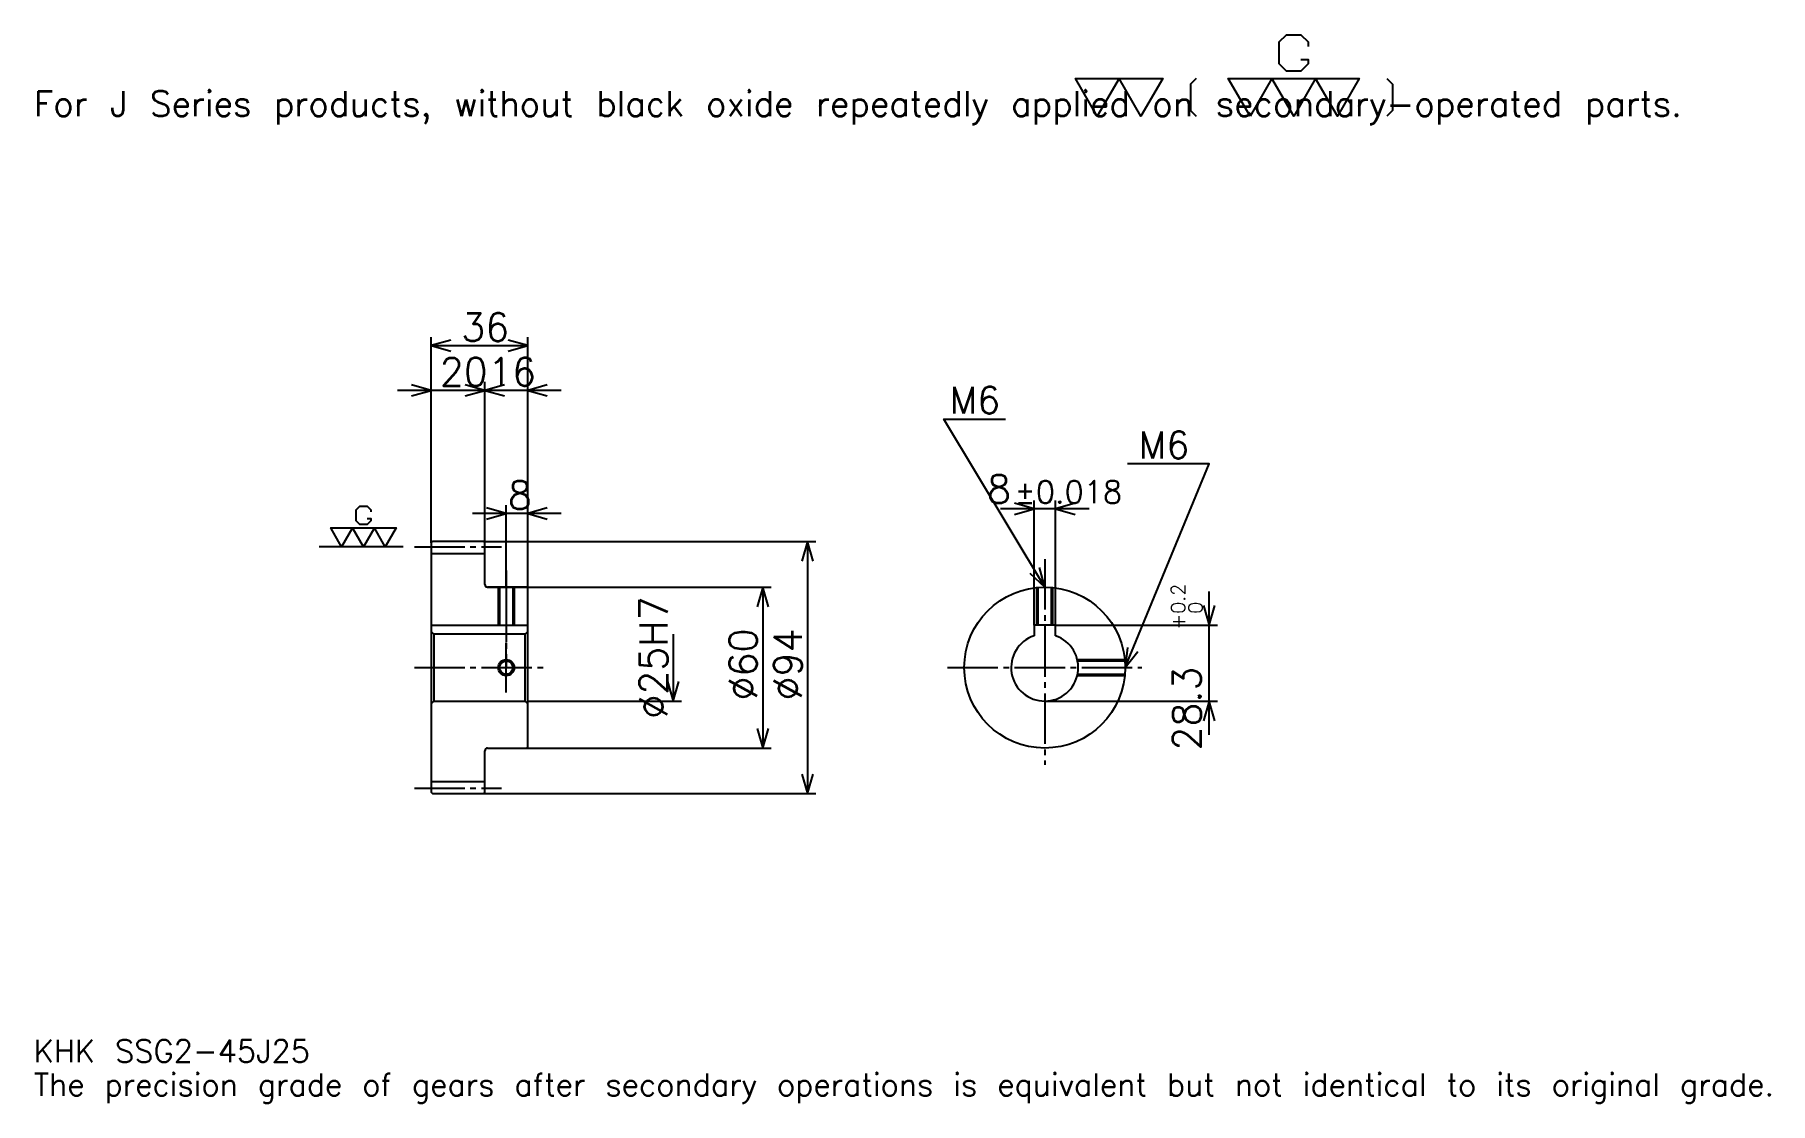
# Model space of a CAD drawing. Extents: x 21 to 668, y 8 to 406.
import ezdxf

# ---------------------------------------------------------------- set-up
doc = ezdxf.new("R2010")
doc.units = 0
doc.linetypes.add('DASHDOT', pattern=[25.04348, 18.782609, -2.086957, 2.086957, -2.086957])
doc.layers.get('0').update_dxf_attribs({"linetype": 'CONTINUOUS'})
doc.layers.add('DASHDOT', color=6, linetype='DASHDOT')
doc.styles.add('KANJI', font='TXT', dxfattribs={"bigfont": 'BIGFONT'})

msp = doc.modelspace()

# ---------------------------------------------------------------- linework, layer by layer
at = {"color": 5}
for p, q in [((169.043472, 217.086945), (169.043472, 293.260864)), ((205.043472, 217.086945), (205.043472, 293.260864)), ((169.043472, 290.130432), (205.043472, 290.130432)), ((201.565216, 273.434753), (156.521729, 273.434753)), ((217.565216, 273.434753), (176.521729, 273.434753)), ((189.043472, 217.086945), (189.043472, 276.565186)), ((217.565216, 227.521729), (184.521729, 227.521729)), ((197.043472, 217.086945), (197.043472, 230.652161)), ((414.347839, 229.304337), (381.304321, 229.304337)), ((393.82608, 185.886948), (393.82608, 232.434769)), ((401.82608, 185.886948), (401.82608, 232.434769)), ((169.043472, 216.586945), (169.043472, 217.086945)), ((188.543472, 217.086945), (205.043472, 217.086945)), ((189.043472, 216.586945), (189.043472, 217.086945)), ((197.043472, 200.086945), (197.043472, 217.086945)), ((197.043472, 200.086945), (197.043472, 217.086945)), ((205.043472, 217.086945), (312.521729, 217.086945)), ((205.043472, 199.586945), (205.043472, 217.086945)), ((309.391296, 217.086945), (309.391296, 123.086945)), ((190.043472, 200.086945), (205.043472, 200.086945)), ((205.043472, 200.086945), (295.82608, 200.086945)), ((292.695648, 200.086945), (292.695648, 140.086945)), ((459.130432, 145.065201), (459.130432, 198.408691)), ((259.304321, 182.586945), (259.304321, 157.586945)), ((401.82608, 185.886948), (462.260864, 185.886948)), ((205.043472, 157.586945), (262.434753, 157.586945)), ((397.82608, 157.586945), (462.260864, 157.586945)), ((190.043472, 140.086945), (205.043472, 140.086945)), ((205.043472, 140.086945), (295.82608, 140.086945)), ((188.543472, 123.086945), (205.043472, 123.086945)), ((205.043472, 123.086945), (312.521729, 123.086945))]:
    msp.add_line(p, q, dxfattribs=at)
at = {"color": 7}
msp.add_line((158.608688, 215.086945), (127.304337, 215.086945), dxfattribs=at)
at = {"color": 4}
for p, q in [((169.043472, 212.586945), (189.043472, 212.586945)), ((169.043472, 185.886948), (205.043472, 185.886948)), ((170.043472, 182.586945), (170.043472, 157.586945)), ((204.043472, 182.586945), (205.043472, 183.586945)), ((204.043472, 157.586945), (205.043472, 156.586945)), ((169.043472, 127.586945), (189.043472, 127.586945))]:
    msp.add_line(p, q, dxfattribs=at)
at = {"color": 7}
for points in [[(493.356506, 396.813904), (496.06955, 396.813904), (496.06955, 395.186066), (493.356506, 392.473022), (487.93042, 392.473022), (485.217377, 395.186066), (485.217377, 403.325195), (487.93042, 406.038239), (493.356506, 406.038239), (496.06955, 403.325195), (496.06955, 401.697388)], [(417.391296, 375.652161), (409.252167, 389.759979), (441.808685, 389.759979), (433.669556, 375.652161), (425.530426, 389.759979), (417.391296, 375.652161)], [(454.288696, 389.759979), (452.118256, 387.589539), (452.118256, 377.822601), (454.288696, 375.652161)], [(474.365204, 375.652161), (466.226074, 389.759979), (515.060852, 389.759979), (506.921753, 375.652161), (498.782593, 389.759979), (490.643463, 375.652161), (482.504333, 389.759979), (474.365204, 375.652161)], [(525.370422, 389.759979), (527.540894, 387.589539), (527.540894, 377.822601), (525.370422, 375.652161)], [(145.147827, 225.667816), (146.504349, 225.667816), (146.504349, 224.853897), (145.147827, 223.497375), (142.434784, 223.497375), (141.078247, 224.853897), (141.078247, 228.923462), (142.434784, 230.279984), (145.147827, 230.279984), (146.504349, 228.923462), (146.504349, 228.109558)], [(135.652161, 215.086945), (131.582611, 222.140854), (156, 222.140854), (151.930435, 215.086945), (147.86087, 222.140854), (143.79129, 215.086945), (139.721741, 222.140854), (135.652161, 215.086945)]]:
    msp.add_lwpolyline(points, dxfattribs=at)
at = {"color": 5}
for points in [[(176.347824, 292.217377), (169.043472, 290.130432), (176.347824, 288.043457)], [(197.73912, 288.043457), (205.043472, 290.130432), (197.73912, 292.217377)], [(161.73912, 271.347809), (169.043472, 273.434753), (161.73912, 275.521729)], [(181.73912, 271.347809), (189.043472, 273.434753), (181.73912, 275.521729)], [(196.347824, 275.521729), (189.043472, 273.434753), (196.347824, 271.347809)], [(212.347824, 275.521729), (205.043472, 273.434753), (212.347824, 271.347809)], [(397.82608, 200.086945), (360.260864, 262.695648), (383.217407, 262.695648)], [(427.826111, 170.086945), (459.130432, 245.999985), (428.660828, 245.999985)], [(189.73912, 225.434769), (197.043472, 227.521729), (189.73912, 229.608688)], [(212.347824, 229.608688), (205.043472, 227.521729), (212.347824, 225.434769)], [(386.521729, 227.217377), (393.82608, 229.304337), (386.521729, 231.391296)], [(409.130432, 231.391296), (401.82608, 229.304337), (409.130432, 227.217377)], [(311.478271, 209.782593), (309.391296, 217.086945), (307.304321, 209.782593)], [(392.278473, 205.276642), (397.82608, 200.086945), (395.857574, 207.424103)], [(294.782593, 192.782593), (292.695648, 200.086945), (290.608704, 192.782593)], [(457.043457, 193.191284), (459.130432, 185.886948), (461.217346, 193.191284)], [(428.681396, 177.635284), (427.826111, 170.086945), (432.5401, 176.044067)], [(257.217377, 164.891296), (259.304321, 157.586945), (261.391296, 164.891296)], [(461.217346, 150.282593), (459.130432, 157.586945), (457.043457, 150.282593)], [(290.608704, 147.391296), (292.695648, 140.086945), (294.782593, 147.391296)], [(307.304321, 130.391296), (309.391296, 123.086945), (311.478271, 130.391296)]]:
    msp.add_lwpolyline(points, dxfattribs=at)
at = {"color": 4}
for points in [[(189.043472, 201.086945), (189.043472, 216.586945), (188.543472, 217.086945), (169.543472, 217.086945), (169.043472, 216.586945), (169.043472, 156.586945)], [(190.043472, 140.086945), (204.543472, 140.086945), (205.043472, 140.586945), (205.043472, 199.586945), (204.543472, 200.086945), (190.043472, 200.086945)], [(194.043472, 200.086945), (194.043472, 185.886948)], [(194.583466, 200.086945), (194.583466, 185.886948)], [(199.503479, 200.086945), (199.503479, 185.886948)], [(200.043472, 200.086945), (200.043472, 185.886948)], [(394.82608, 185.886948), (394.82608, 199.936569)], [(395.366089, 185.886948), (395.366089, 199.985916)], [(400.286072, 185.886948), (400.286072, 199.985916)], [(400.82608, 185.886948), (400.82608, 199.936569)], [(169.043472, 156.586945), (170.043472, 157.586945), (204.043472, 157.586945), (204.043472, 182.586945), (170.043472, 182.586945), (169.043472, 183.586945)], [(401.82608, 181.929657), (401.82608, 185.886948), (393.82608, 185.886948), (393.82608, 181.929657)], [(409.960754, 173.086945), (427.67572, 173.086945)], [(410.081604, 172.546951), (427.725037, 172.546951)], [(409.960754, 167.086945), (427.67572, 167.086945)], [(410.081604, 167.626938), (427.725037, 167.626938)], [(169.043472, 156.586945), (169.043472, 123.586945), (169.543472, 123.086945), (188.543472, 123.086945), (189.043472, 123.586945), (189.043472, 139.086945)]]:
    msp.add_lwpolyline(points, dxfattribs=at)
for centre, radius in [((397.82608, 170.086945), 30), ((197.043472, 170.086945), 2.46)]:
    msp.add_circle(centre, radius, dxfattribs=at)
at = {"color": 7}
msp.add_circle((197.043472, 170.086945), 3, dxfattribs=at)
at = {"color": 4}
for centre, radius, start, end in [((190.043472, 201.086945), 1, 180, 270), ((397.82608, 170.086945), 12.5, 108.662925185, 71.337074815), ((190.043472, 139.086945), 1, 90, 180)]:
    msp.add_arc(centre, radius, start, end, dxfattribs=at)
at = {"layer": 'DASHDOT', "color": 7}
for p, q in [((162.782608, 215.086945), (195.304337, 215.086945)), ((397.82608, 210.521729), (397.82608, 133.82608)), ((197.043472, 200.086945), (197.043472, 170.086945)), ((162.782608, 170.086945), (211.304337, 170.086945)), ((361.565216, 170.086945), (434.086975, 170.086945)), ((162.782608, 125.086945), (195.304337, 125.086945))]:
    msp.add_line(p, q, dxfattribs=at)
for points in [[(197.043472, 206.347809), (197.043472, 179.626068)], [(197.043472, 160.82608), (197.043472, 179.347809)], [(187.782608, 170.086945), (206.304352, 170.086945)]]:
    msp.add_lwpolyline(points, dxfattribs=at)

# ---------------------------------------------------------------- texts
at = {"color": 7, "style": 'KANJI'}
for s, height, p in [('For J Series products, without black oxide repeatedly applied on secondary-operated parts.', 9.391304, (20.869566, 375.652161)), ('36', 10.434783, (180.260864, 291.799988)), ('20', 10.434783, (172.260864, 275.10434)), ('16', 10.434783, (190.260864, 275.10434)), ('M6', 10.017392, (362.347839, 264.782593)), ('M6', 10.017392, (432.834778, 248.086945)), ('8', 10.434783, (197.652161, 229.191284)), ('8', 10.434783, (376.286621, 231.391296)), ('%%p0.018', 8.347826, (386.615784, 231.391296)), ('KHK SSG2-45J25', 8.347826, (20.869566, 22.956522)), ('The precision grade of gears after secondary operations is equivalent but not identical to its original grade.', 8.347826, (20.869566, 10.434783))]:
    msp.add_text(s, height=height, dxfattribs=at).set_placement(p)
for s, height, p in [('0.2', 5.217391, (450.156494, 190.162994)), ('%%c25H7', 10.434783, (257.217377, 151.043472)), ('+', 5.217391, (450.156494, 184.319504)), ('0', 5.217391, (456.626099, 190.162994)), ('%%c60', 10.434783, (290.608704, 157.82608)), ('%%c94', 10.434783, (307.304321, 157.82608)), ('28.3', 10.434783, (456, 139.153641))]:
    msp.add_text(s, height=height, rotation=90, dxfattribs=at).set_placement(p)

doc.saveas('drawing.dxf')
